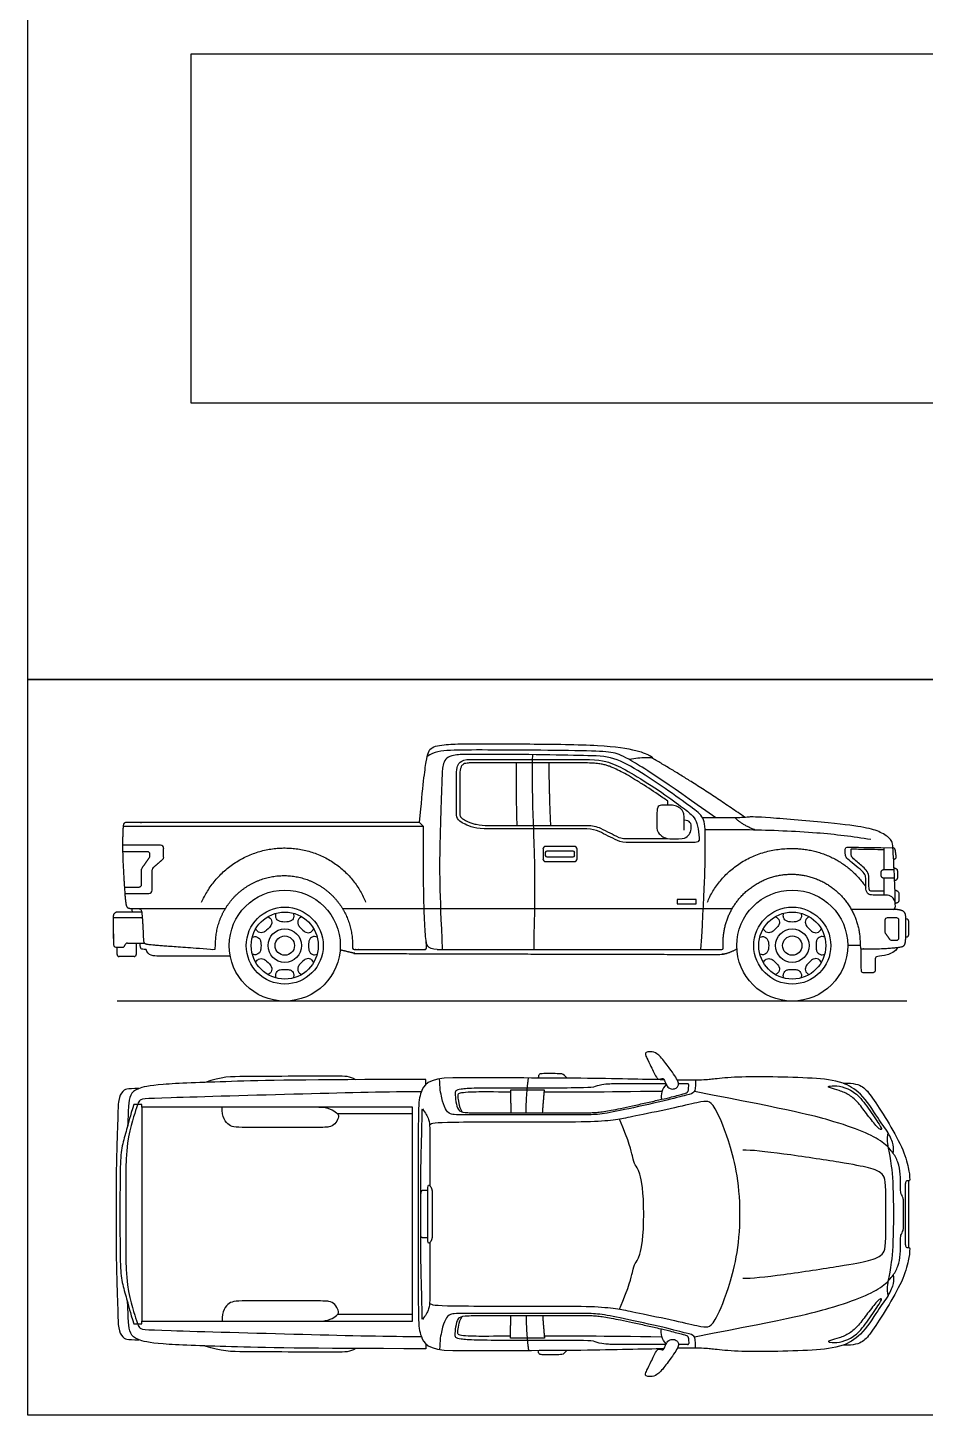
# Model space of a CAD drawing. Header units: millimetres. Extents: x 0 to 107, y 0 to 29.
# Drawn here: x 0.26 to 6.95, y 0.19 to 10.54 of the extents above; entities that cross this region are included whole.
import ezdxf

# ---------------------------------------------------------------- set-up
doc = ezdxf.new("R2010")
doc.units = ezdxf.units.MM
for name, color, linetype, true_color in [('AG-DIAGRAM', 7, 'Continuous', 0xfecc66), ('AG-TRANSPORT', 7, 'Continuous', 0x66ccff), ('X-VPRT', 6, 'Continuous', 0xff00ff)]:
    doc.layers.add(name, color=color, linetype=linetype, true_color=true_color)

msp = doc.modelspace()

# ---------------------------------------------------------------- linework, layer by layer
at = {"layer": 'AG-DIAGRAM'}
msp.add_lwpolyline([(6.815, 3.276), (0.925, 3.276)], dxfattribs=at)
at = {"layer": 'AG-TRANSPORT'}
for p, q in [((1.732, 3.966), (1.084, 3.966)), ((3.127, 2.437), (2.568, 2.437)), ((3.127, 0.939), (2.568, 0.939))]:
    msp.add_line(p, q, dxfattribs=at)
for points in [[(1.474, 7.739), (14.233, 7.739), (14.233, 10.338), (1.474, 10.338)], [(5.242, 4.003), (5.242, 4.035), (5.102, 4.035), (5.102, 4.003)], [(3.127, 1.688), (3.127, 2.487), (1.109, 2.487), (1.109, 1.688), (1.109, 0.89), (3.127, 0.89)]]:
    msp.add_lwpolyline(points, close=True, dxfattribs=at)
for points in [[(3.209, 4.58), (0.97, 4.58)], [(3.209, 4.58), (3.181, 4.609)], [(6.645, 4.255), (6.645, 4.421)], [(6.645, 4.067), (6.645, 4.197)], [(1.04, 3.944), (1.034, 3.967)], [(5.512, 3.966), (2.606, 3.966)], [(1.112, 3.897), (0.898, 3.897)], [(6.467, 3.692), (6.375, 3.692)], [(3.228, 2.656), (3.228, 2.692)], [(1.109, 2.487), (1.109, 2.506), (1.049, 2.506)], [(0.99, 2.034), (0.99, 1.688)], [(3.242, 1.865), (3.207, 1.865)], [(3.275, 1.841), (3.275, 1.688)], [(0.99, 1.688), (0.99, 1.342)], [(3.275, 1.688), (3.275, 1.535)], [(3.242, 1.512), (3.207, 1.512)], [(1.049, 0.87), (1.109, 0.87), (1.109, 0.89)], [(3.228, 0.72), (3.228, 0.685)]]:
    msp.add_lwpolyline(points, dxfattribs=at)
for centre, radius in [((2.175, 3.691), 0.414), ((5.96, 3.691), 0.414), ((2.175, 3.691), 0.287), ((2.175, 3.691), 0.25), ((5.96, 3.691), 0.287), ((5.96, 3.691), 0.25), ((2.175, 3.691), 0.125), ((2.175, 3.691), 0.0723), ((5.96, 3.691), 0.125), ((5.96, 3.691), 0.0723)]:
    msp.add_circle(centre, radius, dxfattribs=at)
for centre, radius, start, end in [((1.152, 4.374), 0.0169, 360, 90), ((1.152, 4.357), 0.0169, 324.4104, 0), ((1.248, 4.415), 0.0238, 360, 90), ((1.248, 4.351), 0.0238, 311.1559, 0), ((4.121, 4.41), 0.0205, 90, 180), ((4.129, 4.385), 0.0111, 90, 180), ((4.129, 4.363), 0.0111, 180, 270), ((4.326, 4.385), 0.0111, 0, 90), ((4.326, 4.363), 0.0111, 270, 0), ((4.334, 4.41), 0.0205, 0, 90), ((6.404, 4.405), 0.00658, 89.8349, 180.6606), ((6.715, 4.404), 0.0137, 7.5653, 70.6642), ((6.722, 4.352), 0.0137, 298.4898, 7.5653), ((1.124, 4.261), 0.0169, 144.4104, 180), ((1.21, 4.255), 0.0238, 131.1559, 180), ((4.121, 4.338), 0.0205, 180, 270), ((4.334, 4.338), 0.0205, 270, 0), ((6.732, 4.248), 0.0137, 360, 63.0989), ((1.09, 4.145), 0.0169, 270, 0), ((6.732, 4.195), 0.0137, 290.9245, 360), ((1.162, 4.104), 0.0238, 270, 0), ((6.744, 4.081), 0.0137, 360, 63.0989), ((6.744, 4.027), 0.0137, 290.9245, 360), ((6.668, 3.881), 0.0166, 90, 180), ((6.739, 3.881), 0.0166, 360, 90), ((6.81, 3.871), 0.0188, 0, 90), ((6.668, 3.792), 0.0166, 180, 214.4722), ((6.698, 3.748), 0.0166, 214.4722, 270), ((6.739, 3.748), 0.0166, 270, 0), ((6.81, 3.774), 0.0188, 270, 0), ((0.916, 3.698), 0.0186, 180, 270), ((0.939, 3.624), 0.0146, 180, 270), ((1.001, 3.691), 0.0186, 90, 169.6455), ((1.052, 3.624), 0.0146, 270, 0), ((5.435, 3.671), 0.00938, 270, 0), ((5.179, 2.652), 0.00879, 358.6051, 90.0002), ((5.179, 0.724), 0.00879, 269.9998, 1.3949)]:
    msp.add_arc(centre, radius, start, end, dxfattribs=at)
for points, degree in [([(3.181, 4.609), (3.205, 4.893), (3.233, 5.099), (3.254, 5.177), (3.402, 5.195), (3.516, 5.195), (3.985, 5.196), (4.559, 5.189), (4.819, 5.148), (4.919, 5.099), (4.918, 5.09), (4.876, 5.093), (4.789, 5.089), (4.744, 5.079)], 3), ([(5.279, 3.662), (5.311, 4.187), (5.311, 4.491), (5.311, 4.644), (5.235, 4.703), (5.051, 4.837), (4.795, 5.009), (4.611, 5.107), (4.393, 5.107), (4.015, 5.117), (3.525, 5.117), (3.501, 5.117), (3.365, 5.105), (3.348, 4.995), (3.348, 4.936), (3.328, 4.43), (3.328, 4.104), (3.35, 3.662)], 3), ([(4.034, 3.662), (4.046, 4.239), (4.029, 4.568), (4.021, 4.878), (4.024, 5.115)], 3), ([(5.608, 4.647), (5.229, 4.909), (4.91, 5.092)], 2), ([(3.908, 4.587), (3.9, 4.858), (3.903, 5.053)], 2), ([(4.159, 4.587), (4.147, 4.858), (4.147, 5.053)], 2), ([(5.154, 4.552), (5.154, 4.642), (5.154, 4.687), (5.124, 4.716), (5.087, 4.738), (5.045, 4.738), (4.993, 4.738), (4.956, 4.738), (4.949, 4.682), (4.949, 4.616), (4.949, 4.546), (4.973, 4.518), (5, 4.498), (5.032, 4.486), (5.072, 4.487)], 3), ([(3.312, 3.662), (3.236, 3.662), (3.226, 3.742), (3.216, 3.873), (3.209, 4.122), (3.209, 4.58)], 3), ([(5.682, 4.553), (5.587, 4.591), (5.533, 4.644)], 2), ([(1.248, 4.439), (1.106, 4.439), (0.965, 4.439)], 2), ([(1.152, 4.391), (1.059, 4.391), (0.966, 4.391)], 2), ([(1.111, 4.27), (1.138, 4.309), (1.165, 4.347)], 2), ([(1.168, 4.357), (1.168, 4.366), (1.168, 4.374)], 2), ([(1.271, 4.351), (1.271, 4.383), (1.271, 4.415)], 2), ([(4.101, 4.41), (4.101, 4.374), (4.101, 4.338)], 2), ([(4.118, 4.385), (4.118, 4.374), (4.118, 4.363)], 2), ([(4.334, 4.431), (4.228, 4.431), (4.121, 4.431)], 2), ([(4.326, 4.396), (4.228, 4.396), (4.129, 4.396)], 2), ([(4.129, 4.352), (4.228, 4.352), (4.326, 4.352)], 2), ([(4.337, 4.363), (4.337, 4.374), (4.337, 4.385)], 2), ([(4.355, 4.338), (4.355, 4.374), (4.355, 4.41)], 2), ([(6.719, 4.417), (6.715, 4.419), (6.711, 4.42)], 2), ([(6.735, 4.354), (6.732, 4.38), (6.728, 4.406)], 2), ([(1.107, 4.145), (1.107, 4.203), (1.107, 4.261)], 2), ([(1.186, 4.104), (1.186, 4.179), (1.186, 4.255)], 2), ([(1.194, 4.273), (1.229, 4.303), (1.263, 4.333)], 2), ([(4.121, 4.318), (4.228, 4.318), (4.334, 4.318)], 2), ([(6.716, 4.333), (6.722, 4.336), (6.728, 4.34)], 2), ([(6.739, 4.26), (6.729, 4.265), (6.719, 4.27)], 2), ([(6.746, 4.195), (6.746, 4.221), (6.746, 4.248)], 2), ([(6.723, 4.177), (6.73, 4.179), (6.737, 4.182)], 2), ([(0.979, 4.128), (1.035, 4.128), (1.09, 4.128)], 2), ([(0.982, 4.08), (1.072, 4.08), (1.162, 4.08)], 2), ([(6.645, 4.097), (6.622, 4.097), (6.599, 4.097), (6.576, 4.097)], 3), ([(6.75, 4.093), (6.738, 4.099), (6.726, 4.105)], 2), ([(6.758, 4.027), (6.758, 4.054), (6.758, 4.081)], 2), ([(0.931, 3.944), (1.019, 3.944), (1.107, 3.944)], 2), ([(2.175, 3.867), (2.153, 3.867), (2.133, 3.872), (2.117, 3.883), (2.108, 3.898), (2.106, 3.917), (2.112, 3.932)], 3), ([(2.238, 3.932), (2.244, 3.917), (2.242, 3.898), (2.233, 3.883), (2.216, 3.872), (2.197, 3.867), (2.175, 3.867)], 3), ([(5.96, 3.867), (5.938, 3.867), (5.919, 3.872), (5.903, 3.883), (5.894, 3.898), (5.891, 3.917), (5.898, 3.932)], 3), ([(6.023, 3.932), (6.03, 3.917), (6.027, 3.898), (6.018, 3.883), (6.002, 3.872), (5.983, 3.867), (5.96, 3.867)], 3), ([(6.721, 3.961), (6.614, 3.961), (6.507, 3.961), (6.401, 3.961)], 3), ([(6.728, 4.007), (6.738, 4.01), (6.749, 4.014)], 2), ([(0.898, 3.743), (0.898, 3.827), (0.898, 3.91)], 2), ([(2.048, 3.906), (2.064, 3.9), (2.075, 3.885), (2.08, 3.867), (2.076, 3.848), (2.066, 3.831), (2.05, 3.816)], 3), ([(2.301, 3.906), (2.286, 3.9), (2.274, 3.885), (2.27, 3.867), (2.274, 3.848), (2.284, 3.831), (2.3, 3.816)], 3), ([(5.834, 3.906), (5.849, 3.9), (5.861, 3.885), (5.866, 3.867), (5.862, 3.848), (5.851, 3.831), (5.835, 3.816)], 3), ([(6.087, 3.906), (6.071, 3.9), (6.06, 3.885), (6.055, 3.867), (6.059, 3.848), (6.07, 3.831), (6.085, 3.816)], 3), ([(6.651, 3.881), (6.651, 3.837), (6.651, 3.792)], 2), ([(6.739, 3.897), (6.703, 3.897), (6.668, 3.897)], 2), ([(6.755, 3.748), (6.755, 3.814), (6.755, 3.881)], 2), ([(6.81, 3.89), (6.809, 3.89), (6.807, 3.89)], 2), ([(6.829, 3.774), (6.829, 3.822), (6.829, 3.871)], 2), ([(0.898, 3.778), (0.898, 3.738), (0.898, 3.698)], 2), ([(1.933, 3.753), (1.949, 3.76), (1.967, 3.757), (1.983, 3.748), (1.994, 3.732), (1.998, 3.713), (1.998, 3.691)], 3), ([(2.05, 3.816), (2.034, 3.8), (2.018, 3.789), (1.998, 3.786), (1.981, 3.79), (1.966, 3.802), (1.96, 3.817)], 3), ([(2.3, 3.816), (2.316, 3.8), (2.332, 3.789), (2.351, 3.786), (2.369, 3.79), (2.384, 3.802), (2.39, 3.817)], 3), ([(2.416, 3.753), (2.401, 3.76), (2.382, 3.757), (2.367, 3.748), (2.356, 3.732), (2.352, 3.713), (2.352, 3.691)], 3), ([(5.719, 3.753), (5.734, 3.76), (5.753, 3.757), (5.768, 3.748), (5.779, 3.732), (5.784, 3.713), (5.784, 3.691)], 3), ([(5.835, 3.816), (5.82, 3.8), (5.803, 3.789), (5.784, 3.786), (5.766, 3.79), (5.751, 3.802), (5.745, 3.817)], 3), ([(6.085, 3.816), (6.101, 3.8), (6.118, 3.789), (6.137, 3.786), (6.154, 3.79), (6.169, 3.802), (6.176, 3.817)], 3), ([(6.202, 3.753), (6.187, 3.76), (6.168, 3.757), (6.152, 3.748), (6.141, 3.732), (6.137, 3.713), (6.137, 3.691)], 3), ([(6.465, 3.74), (6.466, 3.719), (6.467, 3.698), (6.468, 3.677)], 3), ([(6.654, 3.783), (6.67, 3.761), (6.685, 3.739)], 2), ([(6.698, 3.731), (6.719, 3.731), (6.739, 3.731)], 2), ([(6.806, 3.755), (6.808, 3.755), (6.81, 3.755)], 2), ([(0.916, 3.679), (0.94, 3.679), (0.964, 3.679)], 2), ([(0.925, 3.624), (0.925, 3.651), (0.925, 3.679)], 2), ([(1.001, 3.71), (1.064, 3.71), (1.128, 3.71)], 2), ([(1.066, 3.71), (1.066, 3.667), (1.066, 3.624)], 2), ([(1.233, 3.613), (1.201, 3.613), (1.153, 3.613), (1.141, 3.663)], 3), ([(1.998, 3.691), (1.998, 3.668), (1.994, 3.649), (1.983, 3.633), (1.967, 3.624), (1.949, 3.621), (1.933, 3.628)], 3), ([(2.352, 3.691), (2.352, 3.668), (2.356, 3.649), (2.367, 3.633), (2.382, 3.624), (2.401, 3.621), (2.416, 3.628)], 3), ([(3.312, 3.662), (4.02, 3.662), (4.727, 3.662), (5.435, 3.662)], 3), ([(5.444, 3.671), (5.444, 3.683), (5.444, 3.695), (5.444, 3.707)], 3), ([(5.784, 3.691), (5.784, 3.668), (5.779, 3.649), (5.768, 3.633), (5.753, 3.624), (5.734, 3.621), (5.719, 3.628)], 3), ([(6.137, 3.691), (6.137, 3.668), (6.141, 3.649), (6.152, 3.633), (6.168, 3.624), (6.187, 3.621), (6.202, 3.628)], 3), ([(1.052, 3.609), (0.995, 3.609), (0.939, 3.609)], 2), ([(1.768, 3.613), (1.501, 3.613), (1.233, 3.613)], 2), ([(1.96, 3.564), (1.966, 3.58), (1.981, 3.591), (1.998, 3.596), (2.018, 3.592), (2.034, 3.581), (2.05, 3.566)], 3), ([(2.05, 3.566), (2.066, 3.55), (2.076, 3.533), (2.08, 3.514), (2.075, 3.497), (2.064, 3.482), (2.048, 3.476)], 3), ([(2.3, 3.566), (2.284, 3.55), (2.274, 3.533), (2.27, 3.514), (2.274, 3.497), (2.286, 3.482), (2.301, 3.476)], 3), ([(2.39, 3.564), (2.384, 3.58), (2.369, 3.591), (2.351, 3.596), (2.332, 3.592), (2.316, 3.581), (2.3, 3.566)], 3), ([(5.745, 3.564), (5.751, 3.58), (5.766, 3.591), (5.784, 3.596), (5.803, 3.592), (5.82, 3.581), (5.835, 3.566)], 3), ([(5.835, 3.566), (5.851, 3.55), (5.862, 3.533), (5.866, 3.514), (5.861, 3.497), (5.849, 3.482), (5.834, 3.476)], 3), ([(6.085, 3.566), (6.07, 3.55), (6.059, 3.533), (6.055, 3.514), (6.06, 3.497), (6.071, 3.482), (6.087, 3.476)], 3), ([(6.176, 3.564), (6.169, 3.58), (6.154, 3.591), (6.137, 3.596), (6.118, 3.592), (6.101, 3.581), (6.085, 3.566)], 3), ([(2.112, 3.449), (2.106, 3.464), (2.108, 3.483), (2.117, 3.499), (2.133, 3.51), (2.153, 3.514), (2.175, 3.514)], 3), ([(2.175, 3.514), (2.197, 3.514), (2.216, 3.51), (2.233, 3.499), (2.242, 3.483), (2.244, 3.464), (2.238, 3.449)], 3), ([(5.898, 3.449), (5.891, 3.464), (5.894, 3.483), (5.903, 3.499), (5.919, 3.51), (5.938, 3.514), (5.96, 3.514)], 3), ([(5.96, 3.514), (5.983, 3.514), (6.002, 3.51), (6.018, 3.499), (6.027, 3.483), (6.03, 3.464), (6.023, 3.449)], 3), ([(2.704, 2.691), (2.662, 2.717), (2.592, 2.717), (2.262, 2.717), (1.844, 2.714), (1.701, 2.714), (1.582, 2.671)], 3), ([(3.428, 2.704), (3.237, 2.704), (3.182, 2.585), (3.17, 2.508), (3.17, 2.201), (3.17, 1.688)], 3), ([(5.239, 2.687), (5.239, 2.629), (5.233, 2.592), (5.188, 2.581), (5.025, 2.537), (4.677, 2.46), (4.514, 2.429), (4.412, 2.429), (4.157, 2.429), (3.477, 2.429), (3.406, 2.429), (3.371, 2.468), (3.346, 2.548), (3.33, 2.631), (3.33, 2.697)], 3), ([(5.004, 2.69), (4.851, 2.693), (4.431, 2.704), (3.823, 2.704), (3.428, 2.704)], 3), ([(3.974, 2.444), (3.979, 2.616), (3.993, 2.704)], 2), ([(4.279, 2.704), (4.253, 2.734), (4.236, 2.736), (4.181, 2.736), (4.097, 2.736), (4.073, 2.736), (4.066, 2.718), (4.066, 2.704)], 3), ([(1.087, 2.625), (0.996, 2.625), (0.964, 2.611), (0.931, 2.545), (0.931, 2.422), (0.917, 2.109), (0.917, 1.741), (0.917, 1.688)], 3), ([(3.194, 2.601), (2.961, 2.601), (2.367, 2.586), (1.128, 2.551), (1.089, 2.546), (1.061, 2.46), (0.99, 2.22), (0.99, 2.034)], 3), ([(4.112, 2.613), (3.985, 2.613), (3.858, 2.613)], 2), ([(3.858, 2.613), (3.859, 2.519), (3.862, 2.444)], 2), ([(4.098, 2.444), (4.106, 2.554), (4.112, 2.613)], 2), ([(4.989, 2.604), (4.536, 2.598), (4.277, 2.597), (4.111, 2.597)], 3), ([(5.02, 2.655), (4.988, 2.627), (4.978, 2.575), (4.985, 2.545)], 3), ([(5.179, 2.661), (5.156, 2.661), (5.133, 2.661), (5.112, 2.661)], 3), ([(6.79, 1.688), (6.79, 1.777), (6.79, 1.812), (6.767, 1.843), (6.767, 1.884), (6.767, 1.989), (6.752, 2.077), (6.709, 2.154), (6.645, 2.222), (6.496, 2.306), (6.261, 2.384), (5.986, 2.458), (5.231, 2.602)], 3), ([(6.619, 2.34), (6.607, 2.361), (6.549, 2.446), (6.46, 2.574), (6.373, 2.628), (6.292, 2.649), (6.219, 2.643), (6.237, 2.63), (6.309, 2.612), (6.389, 2.58), (6.454, 2.52), (6.519, 2.429), (6.602, 2.327), (6.619, 2.318), (6.63, 2.319), (6.619, 2.34)], 3), ([(6.34, 2.665), (6.423, 2.667), (6.49, 2.643), (6.55, 2.572), (6.666, 2.389), (6.786, 2.185), (6.832, 2.02), (6.836, 1.952), (6.836, 1.937), (6.827, 1.937), (6.815, 1.937), (6.802, 1.933), (6.802, 1.894), (6.802, 1.688)], 3), ([(1.049, 2.506), (1.02, 2.415), (1.001, 2.334), (0.963, 2.213), (0.946, 2.088), (0.946, 1.91), (0.946, 1.688)], 3), ([(2.428, 2.487), (2.498, 2.487), (2.581, 2.437), (2.577, 2.408), (2.551, 2.357), (2.508, 2.335), (2.435, 2.335), (1.842, 2.335), (1.759, 2.335), (1.707, 2.411), (1.707, 2.487)], 3), ([(3.745, 2.444), (3.859, 2.444), (3.973, 2.444), (4.086, 2.444)], 3), ([(6.717, 1.688), (6.717, 2.007), (6.671, 2.189), (6.668, 2.246), (6.675, 2.294)], 3), ([(6.658, 1.688), (6.658, 1.897), (6.658, 1.994), (6.537, 2.034), (6.361, 2.069), (5.869, 2.143), (5.651, 2.167), (5.592, 2.165)], 3), ([(3.207, 1.865), (3.189, 1.865), (3.189, 1.843)], 2), ([(6.829, 1.688), (6.829, 1.829), (6.829, 1.937)], 2), ([(0.917, 1.688), (0.917, 1.635), (0.917, 1.267), (0.931, 0.954), (0.931, 0.831), (0.964, 0.765), (0.996, 0.751), (1.087, 0.751)], 3), ([(0.946, 1.688), (0.946, 1.466), (0.946, 1.288), (0.963, 1.163), (1.001, 1.042), (1.02, 0.961), (1.049, 0.87)], 3), ([(3.17, 1.688), (3.17, 1.175), (3.17, 0.868), (3.182, 0.792), (3.237, 0.672), (3.428, 0.672)], 3), ([(5.231, 0.774), (5.986, 0.918), (6.261, 0.992), (6.496, 1.07), (6.645, 1.154), (6.709, 1.223), (6.752, 1.299), (6.767, 1.387), (6.767, 1.492), (6.767, 1.533), (6.79, 1.564), (6.79, 1.599), (6.79, 1.688)], 3), ([(5.592, 1.211), (5.651, 1.209), (5.869, 1.233), (6.361, 1.307), (6.537, 1.342), (6.658, 1.382), (6.658, 1.479), (6.658, 1.688)], 3), ([(6.802, 1.688), (6.802, 1.482), (6.802, 1.444), (6.815, 1.439), (6.827, 1.439), (6.836, 1.439), (6.836, 1.424), (6.832, 1.356), (6.786, 1.191), (6.666, 0.988), (6.55, 0.804), (6.49, 0.733), (6.423, 0.709), (6.34, 0.711)], 3), ([(6.675, 1.082), (6.668, 1.131), (6.671, 1.187), (6.717, 1.369), (6.717, 1.688)], 3), ([(6.829, 1.439), (6.829, 1.547), (6.829, 1.688)], 2), ([(3.207, 1.512), (3.189, 1.512), (3.189, 1.533)], 2), ([(0.99, 1.342), (0.99, 1.157), (1.061, 0.916), (1.089, 0.83), (1.128, 0.825), (2.367, 0.79), (2.961, 0.776), (3.194, 0.776)], 3), ([(2.428, 0.89), (2.498, 0.89), (2.581, 0.939), (2.577, 0.968), (2.551, 1.019), (2.508, 1.041), (2.435, 1.041), (1.842, 1.041), (1.759, 1.041), (1.707, 0.965), (1.707, 0.89)], 3), ([(6.619, 1.036), (6.607, 1.015), (6.549, 0.931), (6.46, 0.802), (6.373, 0.748), (6.292, 0.727), (6.219, 0.734), (6.237, 0.746), (6.309, 0.764), (6.389, 0.796), (6.454, 0.856), (6.519, 0.947), (6.602, 1.049), (6.619, 1.059), (6.63, 1.058), (6.619, 1.036)], 3), ([(5.239, 0.689), (5.239, 0.748), (5.233, 0.785), (5.188, 0.795), (5.025, 0.839), (4.677, 0.916), (4.514, 0.947), (4.412, 0.947), (4.157, 0.947), (3.477, 0.947), (3.406, 0.947), (3.371, 0.908), (3.346, 0.829), (3.33, 0.746), (3.33, 0.679)], 3), ([(3.745, 0.932), (3.859, 0.932), (3.973, 0.932), (4.086, 0.932)], 3), ([(3.858, 0.763), (3.859, 0.857), (3.862, 0.932)], 2), ([(3.974, 0.932), (3.979, 0.76), (3.993, 0.673)], 2), ([(4.098, 0.932), (4.106, 0.822), (4.112, 0.763)], 2), ([(5.02, 0.722), (4.988, 0.749), (4.978, 0.801), (4.985, 0.832)], 3), ([(4.112, 0.763), (3.985, 0.763), (3.858, 0.763)], 2), ([(4.989, 0.772), (4.536, 0.778), (4.277, 0.779), (4.111, 0.779)], 3), ([(2.704, 0.686), (2.662, 0.659), (2.592, 0.659), (2.262, 0.659), (1.844, 0.663), (1.701, 0.663), (1.582, 0.705)], 3), ([(3.428, 0.672), (3.823, 0.672), (4.431, 0.672), (4.851, 0.684), (5.004, 0.687)], 3), ([(4.279, 0.672), (4.253, 0.642), (4.236, 0.64), (4.181, 0.64), (4.097, 0.64), (4.073, 0.64), (4.066, 0.658), (4.066, 0.672)], 3), ([(5.179, 0.715), (5.156, 0.715), (5.133, 0.715), (5.112, 0.715)], 3)]:
    msp.add_open_spline(points, degree=degree, dxfattribs=at)
for points, degree, knots in [([(5.389, 4.644), (4.984, 4.931), (4.75, 5.08), (4.643, 5.133), (4.511, 5.142), (4.083, 5.148), (3.664, 5.15), (3.392, 5.15), (3.288, 5.137), (3.237, 5.101)], 3, [0, 0, 0, 0, 1.083015, 2.166031, 3.249046, 4.332061, 5.415076, 6.498092, 7.561268, 7.561268, 7.561268, 7.561268]), ([(4.428, 4.561), (4.465, 4.56), (4.495, 4.554), (4.519, 4.542), (4.564, 4.52), (4.61, 4.497), (4.656, 4.474), (4.679, 4.464), (4.71, 4.459), (4.75, 4.459), (4.912, 4.459), (5.074, 4.459), (5.236, 4.459), (5.271, 4.459), (5.265, 4.516), (5.25, 4.608), (5.225, 4.655), (5.157, 4.711), (4.999, 4.826), (4.764, 4.978), (4.626, 5.049), (4.532, 5.08), (4.402, 5.08), (4.121, 5.08), (3.84, 5.08), (3.559, 5.08), (3.479, 5.08), (3.455, 5.007), (3.455, 4.967), (3.455, 4.852), (3.455, 4.682), (3.455, 4.639), (3.502, 4.599), (3.603, 4.561), (3.693, 4.561), (3.938, 4.561), (4.183, 4.561), (4.428, 4.561)], 3, [-1.131706, -1.131706, -1.131706, -1.131706, -0.821103, -0.821103, -0.821103, -0.31738, -0.31738, -0.31738, 0, 0, 0, 1.593941, 1.593941, 1.593941, 2.079756, 2.56557, 3.051385, 3.537199, 4.023013, 4.508828, 4.994642, 5.480457, 5.480457, 5.480457, 8.246475, 8.246475, 8.246475, 8.610885, 8.975295, 9.339705, 9.704115, 10.068525, 10.432935, 10.797345, 10.797345, 10.797345, 13.207999, 13.207999, 13.207999, 13.207999]), ([(5.032, 4.738), (5.032, 4.748), (5.032, 4.758), (5.032, 4.768), (5.02, 4.777), (4.961, 4.817), (4.879, 4.872), (4.788, 4.929), (4.727, 4.966), (4.673, 4.994), (4.631, 5.014), (4.597, 5.028), (4.571, 5.037), (4.541, 5.044), (4.504, 5.049), (4.457, 5.053), (4.422, 5.053), (4.402, 5.053), (4.121, 5.053), (3.84, 5.053), (3.559, 5.053), (3.548, 5.053), (3.53, 5.052), (3.509, 5.046), (3.497, 5.037), (3.491, 5.027), (3.488, 5.017), (3.485, 5.007), (3.482, 4.995), (3.481, 4.977), (3.481, 4.962), (3.481, 4.955), (3.481, 4.871), (3.481, 4.787), (3.481, 4.703), (3.481, 4.697), (3.481, 4.685), (3.481, 4.67), (3.482, 4.661), (3.484, 4.655), (3.486, 4.651), (3.49, 4.646), (3.497, 4.639), (3.508, 4.632), (3.524, 4.623), (3.544, 4.613), (3.571, 4.603), (3.62, 4.59), (3.662, 4.587), (3.693, 4.587), (3.938, 4.587), (4.183, 4.587), (4.428, 4.587), (4.468, 4.587), (4.502, 4.58), (4.53, 4.566), (4.576, 4.543), (4.621, 4.521), (4.667, 4.498), (4.685, 4.491), (4.713, 4.489), (4.75, 4.489), (4.843, 4.489), (4.936, 4.489), (5.029, 4.489)], 3, [16.474022, 16.474022, 16.474022, 16.474022, 16.57278, 16.57278, 16.57278, 16.71905, 17.273223, 17.544689, 17.777246, 17.971474, 18.143721, 18.240847, 18.325278, 18.422167, 18.541921, 18.693838, 18.886662, 18.886662, 18.886662, 21.627025, 21.627025, 21.627025, 21.734727, 21.801662, 21.843321, 21.87767, 21.915755, 21.943483, 21.979468, 22.041856, 22.120213, 22.120213, 22.120213, 22.944638, 22.944638, 22.944638, 23.010785, 23.057376, 23.089665, 23.106186, 23.115592, 23.136615, 23.166704, 23.210023, 23.268664, 23.343566, 23.4337, 23.543818, 23.847267, 23.847267, 23.847267, 26.236339, 26.236339, 26.236339, 26.544062, 26.544062, 26.544062, 27.040504, 27.040504, 27.040504, 27.35111, 27.35111, 27.35111, 28.259476, 28.259476, 28.259476, 28.259476]), ([(5.072, 4.487), (5.137, 4.487), (5.171, 4.494), (5.199, 4.527), (5.21, 4.569), (5.204, 4.612), (5.176, 4.624), (5.154, 4.626)], 3, [2.2567703, 2.2567703, 2.2567703, 2.2567703, 2.438749, 2.6207277, 2.8027065, 2.9846852, 3.1392543, 3.1392543, 3.1392543, 3.1392543]), ([(6.712, 3.961), (6.73, 3.961), (6.728, 3.995), (6.728, 4.077), (6.712, 4.428), (6.706, 4.482), (6.619, 4.54), (6.517, 4.572), (6.281, 4.604), (5.72, 4.651), (5.627, 4.651), (5.598, 4.644), (5.511, 4.644), (5.292, 4.644)], 3, [0, 0, 0, 0, 0.590871, 1.181741, 1.772612, 2.363482, 2.954353, 3.545223, 4.136094, 4.726964, 5.317835, 5.908705, 6.495695, 6.495695, 6.495695, 6.495695]), ([(6.545, 4.482), (6.411, 4.503), (6.149, 4.537), (5.645, 4.556), (5.419, 4.556), (5.31, 4.554)], 3, [0, 0, 0, 0, 1.154341, 2.436779, 3.460116, 3.460116, 3.460116, 3.460116]), ([(6.728, 4.016), (6.711, 4.066), (6.645, 4.068), (6.57, 4.068), (6.53, 4.068), (6.508, 4.096), (6.508, 4.155), (6.508, 4.196), (6.505, 4.227), (6.453, 4.27), (6.39, 4.324), (6.357, 4.349), (6.355, 4.377), (6.355, 4.398), (6.355, 4.425), (6.377, 4.425), (6.437, 4.425), (6.711, 4.42)], 3, [0, 0, 0, 0, 0.240358, 0.480716, 0.721073, 0.961431, 1.201789, 1.442147, 1.682505, 1.922863, 2.16322, 2.403578, 2.643936, 2.884294, 3.124652, 3.365009, 3.594207, 3.594207, 3.594207, 3.594207]), ([(6.576, 4.097), (6.572, 4.097), (6.564, 4.097), (6.549, 4.098), (6.543, 4.098), (6.54, 4.099), (6.539, 4.099), (6.539, 4.1), (6.537, 4.102), (6.535, 4.106), (6.534, 4.114), (6.532, 4.126), (6.532, 4.149), (6.532, 4.175), (6.531, 4.196), (6.53, 4.239), (6.482, 4.284), (6.446, 4.314), (6.413, 4.342), (6.4, 4.357), (6.398, 4.371), (6.398, 4.392), (6.398, 4.401), (6.398, 4.405)], 3, [0.694376, 0.694376, 0.694376, 0.694376, 0.736457, 0.7678, 0.787386, 0.796379, 0.796379, 0.796379, 0.802862, 0.823959, 0.845665, 0.875917, 0.948976, 1.073644, 1.127041, 1.160886, 1.444309, 1.628845, 1.80611, 1.888701, 1.900429, 1.928805, 1.965205, 1.965205, 1.965205, 1.965205]), ([(6.404, 4.412), (6.413, 4.412), (6.497, 4.411), (6.582, 4.409), (6.645, 4.408)], 3, [2.0135529, 2.0135529, 2.0135529, 2.0135529, 2.2205863, 2.8421382, 2.8421382, 2.8421382, 2.8421382]), ([(1.141, 3.663), (1.119, 3.663), (1.1, 3.663), (1.097, 3.681), (1.097, 3.71)], 3, [2.1872902, 2.1872902, 2.1872902, 2.1872902, 2.3382282, 2.4825266, 2.4825266, 2.4825266, 2.4825266]), ([(2.588, 3.661), (2.648, 3.646), (2.707, 3.632), (4.046, 3.628), (5.412, 3.625), (5.474, 3.625), (5.547, 3.667)], 2, [-9.194447, -9.194447, -9.194447, -8.78673, -8.78673, 0, 0, 0.567561, 0.567561, 0.567561]), ([(6.75, 3.678), (6.722, 3.643), (6.669, 3.616), (6.585, 3.612), (6.578, 3.599), (6.578, 3.552), (6.578, 3.503), (6.572, 3.488), (6.547, 3.488), (6.495, 3.488), (6.48, 3.488), (6.474, 3.506), (6.474, 3.588), (6.474, 3.667)], 3, [0, 0, 0, 0, 0.178461, 0.356921, 0.535382, 0.713842, 0.892303, 1.070764, 1.249224, 1.427685, 1.606145, 1.784606, 1.955942, 1.955942, 1.955942, 1.955942]), ([(5.018, 2.66), (5.013, 2.669), (5.007, 2.683), (4.998, 2.704), (4.984, 2.697), (4.965, 2.693), (4.955, 2.696), (4.94, 2.72), (4.884, 2.836), (4.866, 2.87), (4.864, 2.889), (4.876, 2.9), (4.928, 2.9), (4.973, 2.873), (5.047, 2.772), (5.086, 2.719), (5.111, 2.676), (5.114, 2.652), (5.1, 2.631), (5.074, 2.619), (5.037, 2.624), (5.023, 2.65), (5.018, 2.66)], 3, [0, 0, 0, 0, 0.165633, 0.331265, 0.331265, 0.467734, 0.604203, 0.740672, 0.877141, 1.013609, 1.150078, 1.286547, 1.423016, 1.559485, 1.695953, 1.832422, 1.968891, 2.10536, 2.241829, 2.378297, 2.54393, 2.709563, 2.709563, 2.709563, 2.709563]), ([(3.228, 2.692), (2.308, 2.692), (1.713, 2.677), (1.208, 2.658), (1.067, 2.625), (1.021, 2.582), (1.006, 2.498), (1.008, 2.425), (1.001, 2.341)], 3, [0.117661, 0.117661, 0.117661, 0.117661, 1.472612, 2.827562, 4.182513, 5.537464, 6.892415, 8.21071, 8.21071, 8.21071, 8.21071]), ([(6.34, 2.665), (6.267, 2.689), (6.125, 2.704), (5.805, 2.713), (5.543, 2.713), (5.363, 2.695), (5.322, 2.688), (5.19, 2.687), (5.103, 2.688)], 3, [0, 0, 0, 0, 1.197003, 2.394006, 3.591009, 4.788012, 5.985015, 6.866347, 6.866347, 6.866347, 6.866347]), ([(5.017, 2.661), (4.682, 2.661), (4.532, 2.66), (4.496, 2.637), (4.429, 2.629), (4.205, 2.629), (3.834, 2.629), (3.583, 2.629), (3.48, 2.62), (3.445, 2.609), (3.445, 2.586), (3.452, 2.505), (3.474, 2.452), (3.528, 2.444), (3.609, 2.444), (3.745, 2.444)], 3, [0.098742, 0.098742, 0.098742, 0.098742, 0.681917, 1.363837, 2.045756, 2.727676, 3.409595, 4.091515, 4.773434, 5.455353, 6.137273, 6.819192, 7.501112, 8.183031, 8.864784, 8.864784, 8.864784, 8.864784]), ([(3.859, 2.598), (3.722, 2.6), (3.578, 2.6), (3.499, 2.594), (3.466, 2.588), (3.464, 2.569), (3.47, 2.522), (3.483, 2.474), (3.499, 2.45)], 3, [0.818578, 0.818578, 0.818578, 0.818578, 1.585454, 2.378181, 3.170909, 3.963636, 4.756363, 5.435758, 5.435758, 5.435758, 5.435758]), ([(4.086, 2.444), (4.173, 2.444), (4.285, 2.444), (4.413, 2.444), (4.467, 2.445), (4.511, 2.448), (4.558, 2.454), (4.615, 2.464), (4.686, 2.478), (4.772, 2.497), (4.867, 2.518), (4.96, 2.539), (5.057, 2.561), (5.132, 2.581), (5.15, 2.586), (5.168, 2.591), (5.175, 2.595), (5.178, 2.598), (5.181, 2.601), (5.183, 2.606), (5.185, 2.612), (5.186, 2.621), (5.187, 2.634), (5.188, 2.645), (5.188, 2.652)], 3, [9.985171, 9.985171, 9.985171, 9.985171, 10.835905, 11.093361, 11.23914, 11.373118, 11.522602, 11.707219, 11.942383, 12.239677, 12.573922, 12.899247, 13.171098, 13.55403, 13.670702, 13.71577, 13.735027, 13.748421, 13.760894, 13.776755, 13.80258, 13.820424, 13.867967, 13.932384, 13.932384, 13.932384, 13.932384]), ([(6.713, 2.141), (6.716, 2.162), (6.718, 2.207), (6.676, 2.302), (6.593, 2.407), (6.484, 2.594), (6.378, 2.65), (6.34, 2.665)], 3, [0, 0, 0, 0, 0.45685, 1.022164, 1.695217, 2.539083, 3.245613, 3.245613, 3.245613, 3.245613]), ([(5.57, 1.688), (5.57, 1.936), (5.48, 2.285), (5.374, 2.504), (5.335, 2.534), (5.271, 2.526), (5.067, 2.476), (4.755, 2.413), (4.673, 2.395), (4.505, 2.375), (4.213, 2.375), (3.301, 2.375), (3.271, 2.365), (3.255, 2.354)], 3, [0, 0, 0, 0, 0.896482, 1.792964, 2.689446, 3.585928, 4.48241, 5.378893, 6.275375, 7.171857, 8.068339, 8.964821, 9.843983, 9.843983, 9.843983, 9.843983]), ([(3.189, 1.688), (3.189, 1.835), (3.189, 2.059), (3.198, 2.316), (3.199, 2.431), (3.201, 2.469), (3.201, 2.474)], 3, [4.966458, 4.966458, 4.966458, 4.966458, 6.412662, 7.170543, 7.497269, 7.544484, 7.544484, 7.544484, 7.544484]), ([(3.201, 2.474), (3.215, 2.456), (3.233, 2.431), (3.256, 2.382), (3.257, 2.196), (3.257, 2.048), (3.257, 1.9)], 3, [7.544484, 7.544484, 7.544484, 7.544484, 7.909643, 8.474239, 8.474239, 9.932915, 9.932915, 9.932915, 9.932915]), ([(4.852, 1.688), (4.852, 1.86), (4.821, 2.021), (4.784, 2.054), (4.772, 2.099), (4.746, 2.221), (4.672, 2.397)], 3, [0, 0, 0, 0, 0.607277, 1.214555, 1.821832, 2.413124, 2.413124, 2.413124, 2.413124]), ([(3.242, 1.688), (3.242, 1.754), (3.242, 1.82), (3.242, 1.886), (3.242, 1.907), (3.256, 1.908), (3.275, 1.874), (3.275, 1.841)], 3, [0, 0, 0, 0, 0.649877, 0.649877, 0.649877, 0.83517, 1.020463, 1.020463, 1.020463, 1.020463]), ([(3.201, 0.902), (3.201, 0.907), (3.199, 0.945), (3.198, 1.06), (3.189, 1.317), (3.189, 1.541), (3.189, 1.688)], 3, [2.388431, 2.388431, 2.388431, 2.388431, 2.435647, 2.762373, 3.520254, 4.966458, 4.966458, 4.966458, 4.966458]), ([(3.275, 1.535), (3.275, 1.502), (3.256, 1.468), (3.242, 1.469), (3.242, 1.49), (3.242, 1.556), (3.242, 1.622), (3.242, 1.688)], 3, [-1.020463, -1.020463, -1.020463, -1.020463, -0.83517, -0.649877, -0.649877, -0.649877, 0, 0, 0, 0]), ([(3.255, 1.023), (3.271, 1.012), (3.301, 1.002), (4.213, 1.002), (4.505, 1.002), (4.673, 0.981), (4.755, 0.963), (5.067, 0.9), (5.271, 0.85), (5.335, 0.842), (5.374, 0.872), (5.48, 1.091), (5.57, 1.441), (5.57, 1.688)], 3, [-9.843983, -9.843983, -9.843983, -9.843983, -8.964821, -8.068339, -7.171857, -6.275375, -5.378893, -4.48241, -3.585928, -2.689446, -1.792964, -0.896482, 0, 0, 0, 0]), ([(4.672, 0.979), (4.746, 1.155), (4.772, 1.277), (4.784, 1.322), (4.821, 1.355), (4.852, 1.516), (4.852, 1.688)], 3, [-2.413124, -2.413124, -2.413124, -2.413124, -1.821832, -1.214555, -0.607277, 0, 0, 0, 0]), ([(3.257, 1.476), (3.257, 1.328), (3.257, 1.18), (3.256, 0.994), (3.233, 0.945), (3.215, 0.92), (3.201, 0.902)], 3, [0, 0, 0, 0, 1.458676, 1.458676, 2.023272, 2.388431, 2.388431, 2.388431, 2.388431]), ([(6.713, 1.235), (6.716, 1.214), (6.718, 1.169), (6.676, 1.075), (6.593, 0.969), (6.484, 0.783), (6.378, 0.726), (6.34, 0.711)], 3, [0, 0, 0, 0, 0.45685, 1.022164, 1.695217, 2.539083, 3.245613, 3.245613, 3.245613, 3.245613]), ([(3.228, 0.685), (2.308, 0.685), (1.713, 0.7), (1.208, 0.718), (1.067, 0.751), (1.021, 0.794), (1.006, 0.878), (1.008, 0.951), (1.001, 1.035)], 3, [0.117661, 0.117661, 0.117661, 0.117661, 1.472612, 2.827562, 4.182513, 5.537464, 6.892415, 8.21071, 8.21071, 8.21071, 8.21071]), ([(5.017, 0.715), (4.682, 0.715), (4.532, 0.716), (4.496, 0.739), (4.429, 0.747), (4.205, 0.747), (3.834, 0.747), (3.583, 0.747), (3.48, 0.756), (3.445, 0.767), (3.445, 0.79), (3.452, 0.871), (3.474, 0.924), (3.528, 0.932), (3.609, 0.932), (3.745, 0.932)], 3, [0.098742, 0.098742, 0.098742, 0.098742, 0.681917, 1.363837, 2.045756, 2.727676, 3.409595, 4.091515, 4.773434, 5.455353, 6.137273, 6.819192, 7.501112, 8.183031, 8.864784, 8.864784, 8.864784, 8.864784]), ([(4.086, 0.932), (4.173, 0.932), (4.285, 0.932), (4.413, 0.932), (4.467, 0.932), (4.511, 0.929), (4.558, 0.922), (4.615, 0.912), (4.686, 0.898), (4.772, 0.88), (4.867, 0.859), (4.96, 0.838), (5.057, 0.815), (5.132, 0.795), (5.15, 0.79), (5.168, 0.785), (5.175, 0.781), (5.178, 0.779), (5.181, 0.775), (5.183, 0.77), (5.185, 0.764), (5.186, 0.755), (5.187, 0.742), (5.188, 0.731), (5.188, 0.724)], 3, [9.985171, 9.985171, 9.985171, 9.985171, 10.835905, 11.093361, 11.23914, 11.373118, 11.522602, 11.707219, 11.942383, 12.239677, 12.573922, 12.899247, 13.171098, 13.55403, 13.670702, 13.71577, 13.735027, 13.748421, 13.760894, 13.776755, 13.80258, 13.820424, 13.867967, 13.932384, 13.932384, 13.932384, 13.932384]), ([(3.859, 0.778), (3.722, 0.777), (3.578, 0.776), (3.499, 0.782), (3.466, 0.788), (3.464, 0.807), (3.47, 0.854), (3.483, 0.902), (3.499, 0.926)], 3, [0.818578, 0.818578, 0.818578, 0.818578, 1.585454, 2.378181, 3.170909, 3.963636, 4.756363, 5.435758, 5.435758, 5.435758, 5.435758]), ([(5.018, 0.717), (5.013, 0.707), (5.007, 0.693), (4.998, 0.672), (4.984, 0.679), (4.965, 0.683), (4.955, 0.68), (4.94, 0.656), (4.884, 0.54), (4.866, 0.506), (4.864, 0.487), (4.876, 0.476), (4.928, 0.476), (4.973, 0.503), (5.047, 0.604), (5.086, 0.657), (5.111, 0.7), (5.114, 0.724), (5.1, 0.745), (5.074, 0.757), (5.037, 0.752), (5.023, 0.727), (5.018, 0.717)], 3, [0, 0, 0, 0, 0.165633, 0.331265, 0.331265, 0.467734, 0.604203, 0.740672, 0.877141, 1.013609, 1.150078, 1.286547, 1.423016, 1.559485, 1.695953, 1.832422, 1.968891, 2.10536, 2.241829, 2.378297, 2.54393, 2.709563, 2.709563, 2.709563, 2.709563]), ([(6.34, 0.711), (6.267, 0.688), (6.125, 0.672), (5.805, 0.663), (5.543, 0.663), (5.363, 0.681), (5.322, 0.689), (5.19, 0.689), (5.103, 0.688)], 3, [3.245613, 3.245613, 3.245613, 3.245613, 4.442616, 5.639619, 6.836622, 8.033625, 9.230628, 10.11196, 10.11196, 10.11196, 10.11196])]:
    msp.add_open_spline(points, degree=degree, knots=knots, dxfattribs=at)
for points, weights, degree, knots in [([(3.181, 4.609), (2.451, 4.609), (1.722, 4.609), (0.993, 4.609), (0.98, 4.609), (0.971, 4.601), (0.97, 4.589), (0.966, 4.535), (0.963, 4.39), (0.975, 4.191), (0.983, 4.059), (0.991, 3.984), (1.005, 3.97), (1.036, 3.967), (1.081, 3.967), (1.104, 3.967), (1.112, 3.922), (1.119, 3.778), (1.121, 3.729), (1.124, 3.706), (1.159, 3.698), (1.405, 3.681), (1.642, 3.663), (1.646, 3.663), (1.651, 3.664), (1.654, 3.668), (1.657, 3.671), (1.659, 3.675), (1.659, 3.68), (1.653, 3.818), (1.7, 3.947), (1.794, 4.049), (1.892, 4.155), (2.024, 4.213), (2.169, 4.213), (2.314, 4.213), (2.446, 4.155), (2.544, 4.049), (2.638, 3.947), (2.686, 3.817), (2.679, 3.678), (2.679, 3.674), (2.681, 3.67), (2.684, 3.667), (2.687, 3.663), (2.691, 3.662), (2.695, 3.662), (2.869, 3.662), (3.043, 3.662), (3.217, 3.662), (3.221, 3.662), (3.226, 3.663), (3.229, 3.667), (3.232, 3.67), (3.233, 3.675), (3.233, 3.679), (3.232, 3.695), (3.23, 3.711), (3.229, 3.727)], [1, 1, 1, 1, 0.824199543646, 0.824199543646, 1, 1, 1, 1, 1, 1, 1, 1, 1, 1, 1, 1, 1, 1, 1, 1, 1, 0.941251615562, 0.941251615562, 1, 0.941251615562, 0.941251615562, 1, 0.950932096073, 0.953323406364, 1.00717393088, 0.950820971855, 0.950820971855, 1.00717393088, 0.950820971855, 0.950820971855, 1.00717393088, 0.953140124085, 0.950916414351, 1.00050280167, 0.946718104471, 0.946718104471, 1.00050280167, 0.946718104471, 0.946718104471, 1.00050280167, 1.00050280167, 1.00050280167, 1.00050280167, 0.944126667448, 0.944126667448, 1.00050280167, 0.944126667448, 0.944126667448, 1.00050280167, 1.00050280167, 1.00050280167, 1.00050280167], 3, [3.399056, 3.399056, 3.399056, 3.399056, 10.577818, 10.577818, 10.577818, 10.686217, 10.686217, 10.686217, 11.013168, 11.382577, 11.751986, 12.121395, 12.490804, 12.860213, 13.229622, 13.599031, 13.96844, 14.337849, 14.707259, 15.076668, 15.446077, 15.791884, 15.791884, 15.791884, 15.836645, 15.836645, 15.836645, 15.881406, 15.881406, 15.881406, 16.953203, 16.953203, 16.953203, 18.074807, 18.074807, 18.074807, 19.196411, 19.196411, 19.196411, 20.271856, 20.271856, 20.271856, 20.314646, 20.314646, 20.314646, 20.357436, 20.357436, 20.357436, 22.068394, 22.068394, 22.068394, 22.112217, 22.112217, 22.112217, 22.15604, 22.15604, 22.15604, 22.3133, 22.3133, 22.3133, 22.3133]), ([(1.555, 4.014), (1.733, 4.419), (2.175, 4.419), (2.617, 4.419), (2.778, 4.014)], [1, 0.837162680758, 1, 0.837162680758, 1], 2, [0.561794, 0.561794, 0.561794, 2.13489, 2.13489, 3.707986, 3.707986, 3.707986]), ([(5.327, 4.014), (5.494, 4.419), (5.955, 4.415), (6.313, 4.418), (6.509, 4.128)], [1, 0.837162680758, 1, 0.866519995507, 0.951870805502], 2, [0.561794, 0.561794, 0.561794, 2.13489, 2.13489, 3.424378, 3.424378, 3.424378]), ([(6.72, 4.255), (6.669, 4.255), (6.639, 4.255), (6.621, 4.255), (6.621, 4.237), (6.621, 4.226), (6.621, 4.215), (6.621, 4.197), (6.639, 4.197), (6.669, 4.197), (6.722, 4.197)], [1, 1, 1, 0.707106781187, 1, 1, 1, 0.707106781186, 1, 1, 1], 2, [0.2967335, 0.2967335, 0.2967335, 0.4933465, 0.4933465, 0.5874947, 0.5874947, 0.6608499, 0.6608499, 0.754998, 0.754998, 0.956332, 0.956332, 0.956332]), ([(5.444, 3.707), (5.443, 3.83), (5.484, 3.946), (5.563, 4.04), (5.653, 4.147), (5.776, 4.211), (5.915, 4.222), (6.054, 4.232), (6.187, 4.188), (6.291, 4.096), (6.396, 4.004), (6.457, 3.879), (6.465, 3.74)], [1, 0.963597207647, 0.968926210953, 1.01598700992, 0.962916712696, 0.962916712696, 1.01598700992, 0.962916712696, 0.962916712696, 1.01598700992, 0.962916712696, 0.962916712696, 1.01598700992], 3, [18.865185, 18.865185, 18.865185, 18.865185, 19.825719, 19.825719, 19.825719, 20.908911, 20.908911, 20.908911, 21.992102, 21.992102, 21.992102, 23.075294, 23.075294, 23.075294, 23.075294]), ([(6.468, 3.677), (6.468, 3.67), (6.473, 3.665), (6.481, 3.666), (6.633, 3.666), (6.766, 3.679), (6.798, 3.687), (6.806, 3.724), (6.807, 3.777), (6.808, 3.889), (6.806, 3.947), (6.762, 3.959), (6.721, 3.961)], [1.01598700992, 0.829564076262, 0.829564076262, 1.01598700992, 1.01598700992, 1.01598700992, 1.01598700992, 1.01598700992, 1.01598700992, 1.01598700992, 1.01598700992, 1.01598700992, 1.01598700992], 3, [23.280524, 23.280524, 23.280524, 23.280524, 23.343324, 23.343324, 23.343324, 23.652556, 23.973334, 24.294113, 24.614891, 24.935669, 25.256447, 25.577225, 25.577225, 25.577225, 25.577225])]:
    msp.add_rational_spline(points, weights, degree=degree, knots=knots, dxfattribs=at)
for points, weights in [([(0.898, 3.91), (0.898, 3.944), (0.931, 3.944)], [1, 0.707106781187, 1]), ([(0.964, 3.679), (0.98, 3.679), (0.983, 3.694)], [1, 0.743279912986, 0.936588702321])]:
    msp.add_rational_spline(points, weights, degree=2, dxfattribs=at)
at = {"layer": 'X-VPRT'}
for points in [[(0.258, 16.662), (23.324, 16.662), (23.324, 5.675), (0.258, 5.675)], [(0.258, 0.189), (0.258, 5.675), (10.621, 5.675), (10.621, 0.189)]]:
    msp.add_lwpolyline(points, close=True, dxfattribs=at)

doc.saveas('drawing.dxf')
